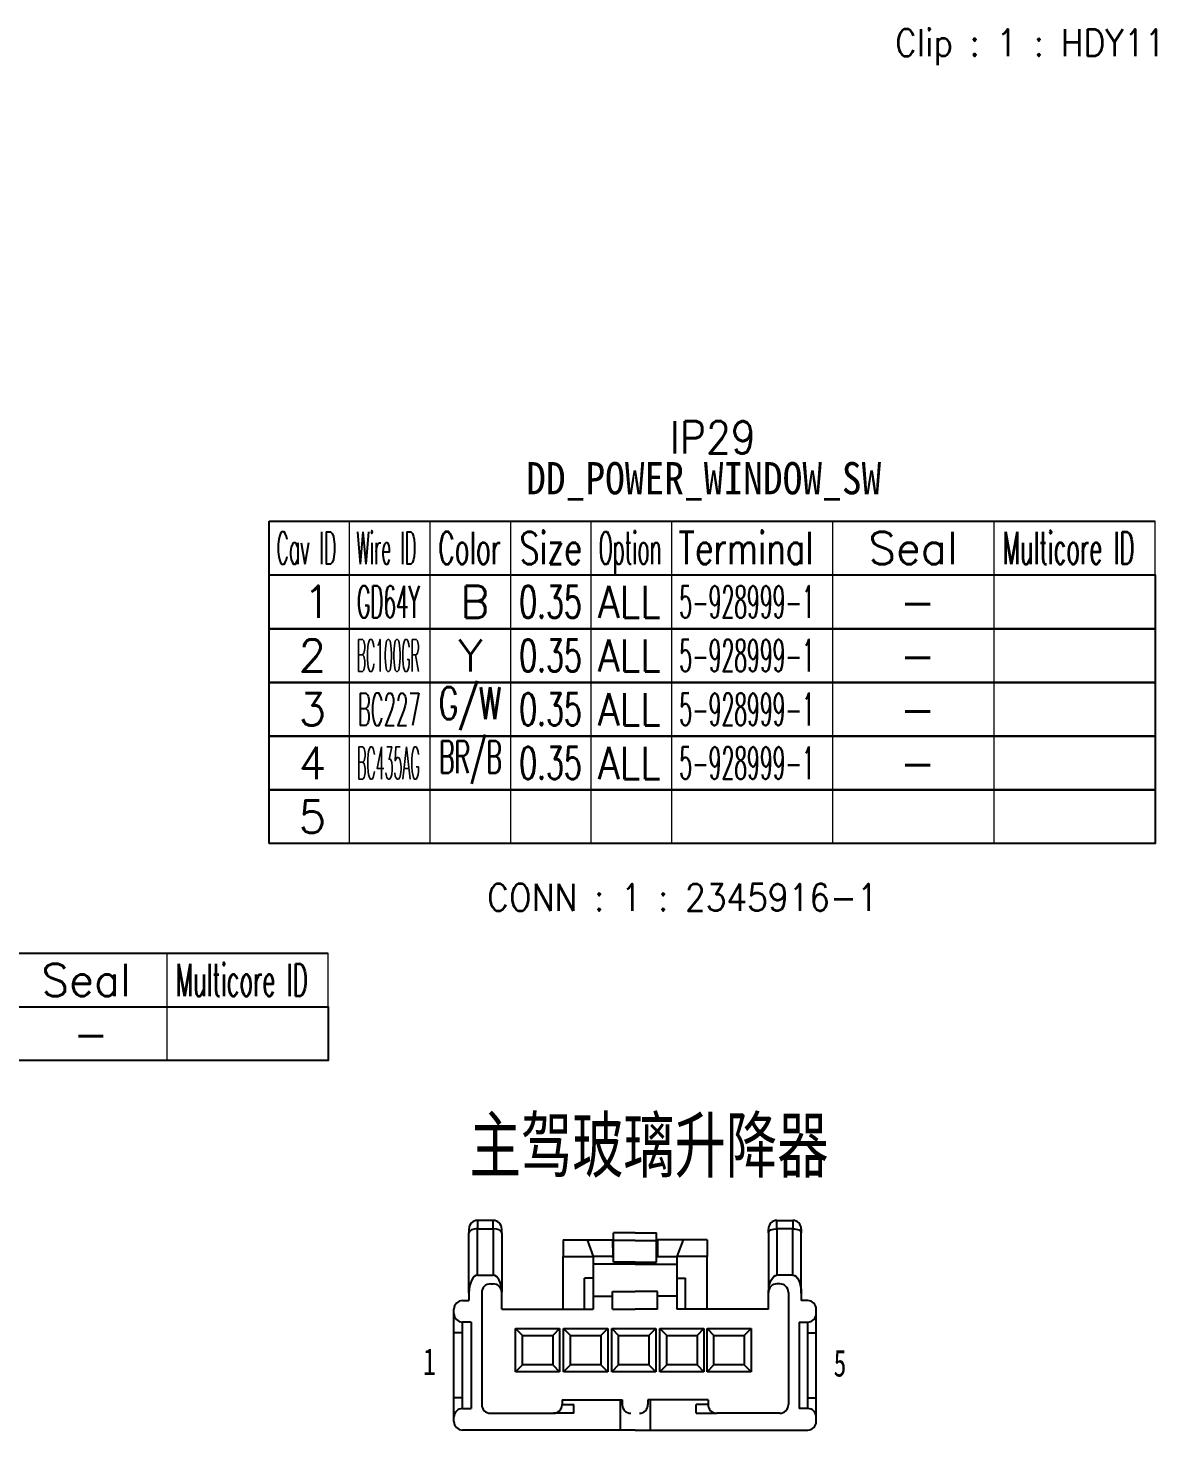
# Model space of a CAD drawing. Header units: inches. Extents: x 47316 to 59086, y 3141 to 11743.
# Drawn here: x 52845.2 to 52950.2, y 8475.8 to 8606.2 of the extents above; entities that cross this region are included whole.
import ezdxf

# ---------------------------------------------------------------- set-up
doc = ezdxf.new("R2010")
doc.units = ezdxf.units.IN
doc.header["$MEASUREMENT"] = 0
doc.layers.add('___SHELL', color=7, linetype='Continuous')
doc.styles.add('MtX_FangSong_GB2312', font='')
doc.styles.get("Standard").update_dxf_attribs({"font": ''})
doc.styles.get('MtX_FangSong_GB2312').set_extended_font_data('FangSong_GB2312')
doc.styles.get('Standard').set_extended_font_data('SimSun')

msp = doc.modelspace()

# ---------------------------------------------------------------- linework, layer by layer
at = {"color": 0, "linetype": 'Continuous', "lineweight": -2}
for p, q in [((52867.62, 8560.34), (52950.12, 8560.34)), ((52867.62, 8555.34), (52867.62, 8560.34)), ((52867.62, 8555.34), (52950.12, 8555.34)), ((52790.64, 8520.15), (52873.14, 8520.15)), ((52790.64, 8515.15), (52873.14, 8515.15))]:
    msp.add_line(p, q, dxfattribs=at)
at = {"color": 7, "linetype": 'Continuous', "lineweight": 15}
for p, q in [((52875.12, 8555.34), (52875.12, 8560.34)), ((52882.62, 8555.34), (52882.62, 8560.34)), ((52890.12, 8555.34), (52890.12, 8560.34)), ((52897.62, 8555.34), (52897.62, 8560.34)), ((52905.12, 8555.34), (52905.12, 8560.34)), ((52920.12, 8555.34), (52920.12, 8560.34)), ((52935.12, 8555.34), (52935.12, 8560.34)), ((52950.12, 8555.34), (52950.12, 8560.34)), ((52858.14, 8515.15), (52858.14, 8520.15)), ((52873.14, 8515.15), (52873.14, 8520.15))]:
    msp.add_line(p, q, dxfattribs=at)
at = {"color": 102, "linetype": 'Continuous', "lineweight": 15}
for p, q in [((52875.12, 8550.34), (52875.12, 8555.34)), ((52882.62, 8550.34), (52882.62, 8555.34)), ((52890.12, 8550.34), (52890.12, 8555.34)), ((52897.62, 8550.34), (52897.62, 8555.34)), ((52905.12, 8550.34), (52905.12, 8555.34)), ((52920.12, 8550.34), (52920.12, 8555.34)), ((52935.12, 8550.34), (52935.12, 8555.34)), ((52875.12, 8545.34), (52875.12, 8550.34)), ((52882.62, 8545.34), (52882.62, 8550.34)), ((52890.12, 8545.34), (52890.12, 8550.34)), ((52897.62, 8545.34), (52897.62, 8550.34)), ((52905.12, 8545.34), (52905.12, 8550.34)), ((52920.12, 8545.34), (52920.12, 8550.34)), ((52935.12, 8545.34), (52935.12, 8550.34)), ((52875.12, 8540.34), (52875.12, 8545.34)), ((52882.62, 8540.34), (52882.62, 8545.34)), ((52890.12, 8540.34), (52890.12, 8545.34)), ((52897.62, 8540.34), (52897.62, 8545.34)), ((52905.12, 8540.34), (52905.12, 8545.34)), ((52920.12, 8540.34), (52920.12, 8545.34)), ((52935.12, 8540.34), (52935.12, 8545.34)), ((52875.12, 8535.34), (52875.12, 8540.34)), ((52882.62, 8535.34), (52882.62, 8540.34)), ((52890.12, 8535.34), (52890.12, 8540.34)), ((52897.62, 8535.34), (52897.62, 8540.34)), ((52905.12, 8535.34), (52905.12, 8540.34)), ((52920.12, 8535.34), (52920.12, 8540.34)), ((52935.12, 8535.34), (52935.12, 8540.34)), ((52875.12, 8530.34), (52875.12, 8535.34)), ((52882.62, 8530.34), (52882.62, 8535.34)), ((52890.12, 8530.34), (52890.12, 8535.34)), ((52897.62, 8530.34), (52897.62, 8535.34)), ((52905.12, 8530.34), (52905.12, 8535.34)), ((52920.12, 8530.34), (52920.12, 8535.34)), ((52935.12, 8530.34), (52935.12, 8535.34)), ((52858.14, 8510.15), (52858.14, 8515.15))]:
    msp.add_line(p, q, dxfattribs=at)
at = {"color": 0, "linetype": 'Continuous', "lineweight": -2}
for points in [[(52867.62, 8550.34), (52867.62, 8555.34), (52950.12, 8555.34), (52950.12, 8550.34)], [(52867.62, 8545.34), (52867.62, 8550.34), (52950.12, 8550.34), (52950.12, 8545.34)], [(52867.62, 8540.34), (52867.62, 8545.34), (52950.12, 8545.34), (52950.12, 8540.34)], [(52867.62, 8535.34), (52867.62, 8540.34), (52950.12, 8540.34), (52950.12, 8535.34)], [(52867.62, 8530.34), (52867.62, 8535.34), (52950.12, 8535.34), (52950.12, 8530.34)], [(52790.64, 8510.15), (52790.64, 8515.15), (52873.14, 8515.15), (52873.14, 8510.15)]]:
    msp.add_lwpolyline(points, close=True, dxfattribs=at)
at = {"layer": '___SHELL', "color": 0, "lineweight": -2, "ltscale": 0.004539}
for p, q in [((52886.23, 8494.48), (52886.23, 8494.12)), ((52889.29, 8494.12), (52889.29, 8494.48)), ((52914.11, 8494.12), (52914.11, 8494.48)), ((52917.17, 8494.48), (52917.17, 8494.12))]:
    msp.add_line(p, q, dxfattribs=at)
at = {"layer": '___SHELL', "color": 0, "lineweight": -2, "ltscale": 0.01825}
for p, q in [((52888.49, 8495.28), (52887.03, 8495.28)), ((52887.03, 8494.51), (52888.49, 8494.51)), ((52914.91, 8495.28), (52916.37, 8495.28)), ((52916.37, 8494.51), (52914.91, 8494.51)), ((52887.03, 8490.18), (52888.49, 8490.18)), ((52916.37, 8490.18), (52914.91, 8490.18))]:
    msp.add_line(p, q, dxfattribs=at)
at = {"layer": '___SHELL', "color": 0, "lineweight": -2, "ltscale": 0.009726}
for p, q in [((52887.03, 8495.28), (52887.03, 8494.51)), ((52888.49, 8494.51), (52888.49, 8495.28)), ((52914.91, 8494.51), (52914.91, 8495.28)), ((52916.37, 8495.28), (52916.37, 8494.51))]:
    msp.add_line(p, q, dxfattribs=at)
at = {"layer": '___SHELL', "color": 0, "lineweight": -2, "ltscale": 0.054024}
for p, q in [((52887.03, 8490.18), (52887.03, 8494.51)), ((52888.49, 8494.51), (52888.49, 8490.18)), ((52914.91, 8494.51), (52914.91, 8490.18)), ((52916.37, 8490.18), (52916.37, 8494.51))]:
    msp.add_line(p, q, dxfattribs=at)
at = {"layer": '___SHELL', "color": 0, "lineweight": -2, "ltscale": 0.06999}
for p, q in [((52886.23, 8488.52), (52886.23, 8494.12)), ((52917.17, 8488.52), (52917.17, 8494.12))]:
    msp.add_line(p, q, dxfattribs=at)
at = {"layer": '___SHELL', "color": 0, "lineweight": -2, "ltscale": 0.068729}
for p, q in [((52889.29, 8494.12), (52889.29, 8488.62)), ((52914.11, 8494.12), (52914.11, 8488.62))]:
    msp.add_line(p, q, dxfattribs=at)
at = {"layer": '___SHELL', "color": 0, "lineweight": -2, "ltscale": 0.028}
for p, q in [((52895, 8493.46), (52897.24, 8493.46)), ((52908.4, 8493.46), (52906.16, 8493.46))]:
    msp.add_line(p, q, dxfattribs=at)
at = {"layer": '___SHELL', "color": 0, "lineweight": -2, "ltscale": 0.01925}
for p, q in [((52895, 8493.46), (52895, 8491.92)), ((52908.4, 8493.46), (52908.4, 8491.92))]:
    msp.add_line(p, q, dxfattribs=at)
at = {"layer": '___SHELL', "color": 0, "lineweight": -2, "ltscale": 0.020483}
for p, q in [((52897.24, 8493.46), (52897.8, 8491.92)), ((52906.16, 8493.46), (52905.6, 8491.92))]:
    msp.add_line(p, q, dxfattribs=at)
at = {"layer": '___SHELL', "color": 0, "lineweight": -2, "ltscale": 0.029501}
for p, q in [((52897.24, 8493.46), (52899.6, 8493.46)), ((52906.16, 8493.46), (52903.8, 8493.46))]:
    msp.add_line(p, q, dxfattribs=at)
at = {"layer": '___SHELL', "color": 0, "lineweight": -2, "ltscale": 0.019251}
for p, q in [((52899.6, 8493.46), (52899.62, 8491.92)), ((52903.8, 8493.46), (52903.78, 8491.92))]:
    msp.add_line(p, q, dxfattribs=at)
at = {"layer": '___SHELL', "color": 0, "lineweight": -2, "ltscale": 0.00875}
for p, q in [((52899.7, 8493.42), (52899.7, 8494.12)), ((52903.7, 8493.42), (52903.7, 8494.12))]:
    msp.add_line(p, q, dxfattribs=at)
at = {"layer": '___SHELL', "color": 0, "lineweight": -2, "ltscale": 0.05}
for p, q in [((52901.7, 8494.12), (52899.7, 8494.12)), ((52901.7, 8493.42), (52899.7, 8493.42)), ((52901.7, 8494.12), (52903.7, 8494.12)), ((52901.7, 8493.42), (52903.7, 8493.42)), ((52901.7, 8491.4), (52899.7, 8491.4)), ((52901.7, 8491.4), (52903.7, 8491.4))]:
    msp.add_line(p, q, dxfattribs=at)
at = {"layer": '___SHELL', "color": 0, "lineweight": -2, "ltscale": 0.025339}
for p, q in [((52899.7, 8491.4), (52899.7, 8493.42)), ((52903.7, 8491.4), (52903.7, 8493.42))]:
    msp.add_line(p, q, dxfattribs=at)
at = {"layer": '___SHELL', "color": 0, "lineweight": -2, "ltscale": 0.034999}
for p, q in [((52895, 8491.92), (52897.8, 8491.92)), ((52908.4, 8491.92), (52905.6, 8491.92))]:
    msp.add_line(p, q, dxfattribs=at)
at = {"layer": '___SHELL', "color": 0, "lineweight": -2, "ltscale": 0.06125}
for p, q in [((52895, 8487.02), (52895, 8491.92)), ((52908.4, 8487.02), (52908.4, 8491.92))]:
    msp.add_line(p, q, dxfattribs=at)
at = {"layer": '___SHELL', "color": 0, "lineweight": -2, "ltscale": 0.022752}
for p, q in [((52899.62, 8491.92), (52897.8, 8491.92)), ((52903.78, 8491.92), (52905.6, 8491.92))]:
    msp.add_line(p, q, dxfattribs=at)
at = {"layer": '___SHELL', "color": 0, "lineweight": -2, "ltscale": 0.008794}
for p, q in [((52897.8, 8491.92), (52897.8, 8491.22)), ((52905.6, 8491.92), (52905.6, 8491.22))]:
    msp.add_line(p, q, dxfattribs=at)
at = {"layer": '___SHELL', "color": 0, "lineweight": -2, "ltscale": 0.002249}
for p, q in [((52899.52, 8491.92), (52899.7, 8491.92)), ((52903.88, 8491.92), (52903.7, 8491.92))]:
    msp.add_line(p, q, dxfattribs=at)
at = {"layer": '___SHELL', "color": 0, "lineweight": -2, "ltscale": 0.0375}
for p, q in [((52897.8, 8491.22), (52897.8, 8488.22)), ((52905.6, 8491.22), (52905.6, 8488.22))]:
    msp.add_line(p, q, dxfattribs=at)
at = {"layer": '___SHELL', "color": 0, "lineweight": -2, "ltscale": 0.097501}
for q in [(52897.8, 8491.22), (52905.6, 8491.22)]:
    msp.add_line((52901.7, 8491.22), q, dxfattribs=at)
at = {"layer": '___SHELL', "color": 0, "lineweight": -2, "ltscale": 0.00325}
for p, q in [((52888.23, 8489.38), (52888.49, 8489.38)), ((52915.17, 8489.38), (52914.91, 8489.38))]:
    msp.add_line(p, q, dxfattribs=at)
at = {"layer": '___SHELL', "color": 0, "lineweight": -2, "ltscale": 0.036}
for p, q in [((52897, 8487.02), (52897, 8489.9)), ((52906.4, 8487.02), (52906.4, 8489.9))]:
    msp.add_line(p, q, dxfattribs=at)
at = {"layer": '___SHELL', "color": 0, "lineweight": -2, "ltscale": 0.009999}
for p, q in [((52897.8, 8489.9), (52897, 8489.9)), ((52905.6, 8489.9), (52906.4, 8489.9))]:
    msp.add_line(p, q, dxfattribs=at)
at = {"layer": '___SHELL', "color": 0, "lineweight": -2, "ltscale": 0.0075}
for p, q in [((52885.63, 8487.82), (52886.23, 8487.82)), ((52917.77, 8487.82), (52917.17, 8487.82))]:
    msp.add_line(p, q, dxfattribs=at)
at = {"layer": '___SHELL', "color": 0, "lineweight": -2, "ltscale": 0.008721}
for p, q in [((52886.23, 8488.52), (52886.23, 8487.82)), ((52917.17, 8488.52), (52917.17, 8487.82))]:
    msp.add_line(p, q, dxfattribs=at)
at = {"layer": '___SHELL', "color": 0, "lineweight": -2, "ltscale": 0.1305}
for p, q in [((52887.43, 8488.58), (52887.43, 8478.14)), ((52915.97, 8488.58), (52915.97, 8478.14))]:
    msp.add_line(p, q, dxfattribs=at)
at = {"layer": '___SHELL', "color": 0, "lineweight": -2, "ltscale": 0.0195}
for p, q in [((52889.29, 8487.02), (52889.29, 8488.58)), ((52914.11, 8487.02), (52914.11, 8488.58))]:
    msp.add_line(p, q, dxfattribs=at)
at = {"layer": '___SHELL', "color": 0, "lineweight": -2, "ltscale": 0.014956}
for p, q in [((52897.8, 8488.22), (52897.8, 8487.02)), ((52899.6, 8487.02), (52899.6, 8488.22)), ((52903.8, 8487.02), (52903.8, 8488.22)), ((52905.6, 8488.22), (52905.6, 8487.02))]:
    msp.add_line(p, q, dxfattribs=at)
at = {"layer": '___SHELL', "color": 0, "lineweight": -2, "ltscale": 0.022501}
for p, q in [((52897.8, 8488.22), (52899.6, 8488.22)), ((52905.6, 8488.22), (52903.8, 8488.22))]:
    msp.add_line(p, q, dxfattribs=at)
at = {"layer": '___SHELL', "color": 0, "lineweight": -2, "ltscale": 0.005795}
for p, q in [((52899.6, 8488.22), (52899.6, 8488.68)), ((52903.8, 8488.22), (52903.8, 8488.68))]:
    msp.add_line(p, q, dxfattribs=at)
at = {"layer": '___SHELL', "color": 0, "lineweight": -2, "ltscale": 0.052499}
for p, q in [((52899.6, 8488.68), (52901.7, 8488.68)), ((52903.8, 8488.68), (52901.7, 8488.68)), ((52899.6, 8487.02), (52901.7, 8487.02)), ((52903.8, 8487.02), (52901.7, 8487.02))]:
    msp.add_line(p, q, dxfattribs=at)
at = {"layer": '___SHELL', "color": 0, "lineweight": -2, "ltscale": 0.005}
for p, q in [((52884.83, 8486.62), (52884.83, 8487.02)), ((52918.57, 8486.62), (52918.57, 8487.02)), ((52884.83, 8476.58), (52884.83, 8476.98)), ((52918.57, 8476.58), (52918.57, 8476.98))]:
    msp.add_line(p, q, dxfattribs=at)
at = {"layer": '___SHELL', "color": 0, "lineweight": -2, "ltscale": 0.0225}
for p, q in [((52884.83, 8484.82), (52884.83, 8486.62)), ((52918.57, 8484.82), (52918.57, 8486.62)), ((52884.83, 8476.98), (52884.83, 8478.78)), ((52918.57, 8476.98), (52918.57, 8478.78))]:
    msp.add_line(p, q, dxfattribs=at)
at = {"layer": '___SHELL', "color": 0, "lineweight": -2, "ltscale": 0.049249}
for p, q in [((52889.28, 8487.02), (52897.8, 8487.02)), ((52914.13, 8487.02), (52905.6, 8487.02))]:
    msp.add_line(p, q, dxfattribs=at)
at = {"layer": '___SHELL', "color": 0, "lineweight": -2, "ltscale": 0.010001}
for p, q in [((52886.43, 8485.82), (52885.63, 8485.82)), ((52916.97, 8485.82), (52917.77, 8485.82)), ((52885.63, 8484.82), (52884.83, 8484.82)), ((52917.77, 8484.82), (52918.57, 8484.82)), ((52885.63, 8478.78), (52884.83, 8478.78)), ((52917.77, 8478.78), (52918.57, 8478.78)), ((52885.63, 8477.78), (52886.43, 8477.78)), ((52917.77, 8477.78), (52916.97, 8477.78))]:
    msp.add_line(p, q, dxfattribs=at)
at = {"layer": '___SHELL', "color": 0, "lineweight": -2, "ltscale": 0.1005}
for p, q in [((52885.63, 8477.78), (52885.63, 8485.82)), ((52886.43, 8485.82), (52886.43, 8477.78)), ((52916.97, 8485.82), (52916.97, 8477.78)), ((52917.77, 8477.78), (52917.77, 8485.82))]:
    msp.add_line(p, q, dxfattribs=at)
at = {"layer": '___SHELL', "color": 0, "lineweight": -2}
for p, q in [((52890.57, 8485.22), (52894.67, 8485.22)), ((52890.57, 8481.2), (52890.57, 8485.22)), ((52890.57, 8485.22), (52891.21, 8484.58)), ((52890.57, 8485.22), (52894.67, 8485.22)), ((52890.57, 8481.2), (52890.57, 8485.22)), ((52890.57, 8485.22), (52891.21, 8484.58)), ((52894.67, 8485.22), (52894.03, 8484.58)), ((52894.67, 8485.22), (52894.03, 8484.58)), ((52894.67, 8485.22), (52894.67, 8481.2)), ((52894.67, 8485.22), (52894.67, 8481.2)), ((52895.05, 8485.22), (52899.15, 8485.22)), ((52895.05, 8481.2), (52895.05, 8485.22)), ((52895.05, 8485.22), (52895.69, 8484.58)), ((52895.05, 8485.22), (52899.15, 8485.22)), ((52895.05, 8481.2), (52895.05, 8485.22)), ((52895.05, 8485.22), (52895.69, 8484.58)), ((52899.15, 8485.22), (52898.51, 8484.58)), ((52899.15, 8485.22), (52898.51, 8484.58)), ((52899.15, 8485.22), (52899.15, 8481.2)), ((52899.15, 8485.22), (52899.15, 8481.2)), ((52899.53, 8485.22), (52903.63, 8485.22)), ((52899.53, 8481.2), (52899.53, 8485.22)), ((52899.53, 8485.22), (52900.17, 8484.58)), ((52899.53, 8485.22), (52903.63, 8485.22)), ((52899.53, 8481.2), (52899.53, 8485.22)), ((52899.53, 8485.22), (52900.17, 8484.58)), ((52903.63, 8485.22), (52902.99, 8484.58)), ((52903.63, 8485.22), (52902.99, 8484.58)), ((52903.63, 8485.22), (52903.63, 8481.2)), ((52903.63, 8485.22), (52903.63, 8481.2)), ((52904.01, 8485.22), (52908.11, 8485.22)), ((52904.01, 8481.2), (52904.01, 8485.22)), ((52904.01, 8485.22), (52904.65, 8484.58)), ((52904.01, 8485.22), (52908.11, 8485.22)), ((52904.01, 8481.2), (52904.01, 8485.22)), ((52904.01, 8485.22), (52904.65, 8484.58)), ((52908.11, 8485.22), (52907.47, 8484.58)), ((52908.11, 8485.22), (52907.47, 8484.58)), ((52908.11, 8485.22), (52908.11, 8481.2)), ((52908.11, 8485.22), (52908.11, 8481.2)), ((52908.4, 8485.22), (52912.5, 8485.22)), ((52908.4, 8481.2), (52908.4, 8485.22)), ((52908.4, 8485.22), (52909.04, 8484.58)), ((52908.4, 8485.22), (52912.5, 8485.22)), ((52908.4, 8481.2), (52908.4, 8485.22)), ((52908.4, 8485.22), (52909.04, 8484.58)), ((52912.5, 8485.22), (52911.86, 8484.58)), ((52912.5, 8485.22), (52911.86, 8484.58)), ((52912.5, 8485.22), (52912.5, 8481.2)), ((52912.5, 8485.22), (52912.5, 8481.2)), ((52891.21, 8484.58), (52894.03, 8484.58)), ((52891.21, 8481.84), (52891.21, 8484.58)), ((52891.21, 8484.58), (52894.03, 8484.58)), ((52891.21, 8481.84), (52891.21, 8484.58)), ((52894.03, 8484.58), (52894.03, 8481.84)), ((52894.03, 8484.58), (52894.03, 8481.84)), ((52895.69, 8484.58), (52898.51, 8484.58)), ((52895.69, 8481.84), (52895.69, 8484.58)), ((52895.69, 8484.58), (52898.51, 8484.58)), ((52895.69, 8481.84), (52895.69, 8484.58)), ((52898.51, 8484.58), (52898.51, 8481.84)), ((52898.51, 8484.58), (52898.51, 8481.84)), ((52900.17, 8484.58), (52902.99, 8484.58)), ((52900.17, 8481.84), (52900.17, 8484.58)), ((52900.17, 8484.58), (52902.99, 8484.58)), ((52900.17, 8481.84), (52900.17, 8484.58)), ((52902.99, 8484.58), (52902.99, 8481.84)), ((52902.99, 8484.58), (52902.99, 8481.84)), ((52904.65, 8484.58), (52907.47, 8484.58)), ((52904.65, 8481.84), (52904.65, 8484.58)), ((52904.65, 8484.58), (52907.47, 8484.58)), ((52904.65, 8481.84), (52904.65, 8484.58)), ((52907.47, 8484.58), (52907.47, 8481.84)), ((52907.47, 8484.58), (52907.47, 8481.84)), ((52909.04, 8484.58), (52911.86, 8484.58)), ((52909.04, 8481.84), (52909.04, 8484.58)), ((52909.04, 8484.58), (52911.86, 8484.58)), ((52909.04, 8481.84), (52909.04, 8484.58)), ((52911.86, 8484.58), (52911.86, 8481.84)), ((52911.86, 8484.58), (52911.86, 8481.84)), ((52891.21, 8481.84), (52890.57, 8481.2)), ((52891.21, 8481.84), (52890.57, 8481.2)), ((52894.03, 8481.84), (52891.21, 8481.84)), ((52894.03, 8481.84), (52891.21, 8481.84)), ((52894.03, 8481.84), (52894.67, 8481.2)), ((52894.03, 8481.84), (52894.67, 8481.2)), ((52895.69, 8481.84), (52895.05, 8481.2)), ((52895.69, 8481.84), (52895.05, 8481.2)), ((52898.51, 8481.84), (52895.69, 8481.84)), ((52898.51, 8481.84), (52895.69, 8481.84)), ((52898.51, 8481.84), (52899.15, 8481.2)), ((52898.51, 8481.84), (52899.15, 8481.2)), ((52900.17, 8481.84), (52899.53, 8481.2)), ((52900.17, 8481.84), (52899.53, 8481.2)), ((52902.99, 8481.84), (52900.17, 8481.84)), ((52902.99, 8481.84), (52900.17, 8481.84)), ((52902.99, 8481.84), (52903.63, 8481.2)), ((52902.99, 8481.84), (52903.63, 8481.2)), ((52904.65, 8481.84), (52904.01, 8481.2)), ((52904.65, 8481.84), (52904.01, 8481.2)), ((52907.47, 8481.84), (52904.65, 8481.84)), ((52907.47, 8481.84), (52904.65, 8481.84)), ((52907.47, 8481.84), (52908.11, 8481.2)), ((52907.47, 8481.84), (52908.11, 8481.2)), ((52909.04, 8481.84), (52908.4, 8481.2)), ((52909.04, 8481.84), (52908.4, 8481.2)), ((52911.86, 8481.84), (52909.04, 8481.84)), ((52911.86, 8481.84), (52909.04, 8481.84)), ((52911.86, 8481.84), (52912.5, 8481.2)), ((52911.86, 8481.84), (52912.5, 8481.2)), ((52894.67, 8481.2), (52890.57, 8481.2)), ((52894.67, 8481.2), (52890.57, 8481.2)), ((52899.15, 8481.2), (52895.05, 8481.2)), ((52899.15, 8481.2), (52895.05, 8481.2)), ((52903.63, 8481.2), (52899.53, 8481.2)), ((52903.63, 8481.2), (52899.53, 8481.2)), ((52908.11, 8481.2), (52904.01, 8481.2)), ((52908.11, 8481.2), (52904.01, 8481.2)), ((52912.5, 8481.2), (52908.4, 8481.2)), ((52912.5, 8481.2), (52908.4, 8481.2))]:
    msp.add_line(p, q, dxfattribs=at)
at = {"layer": '___SHELL', "color": 0, "lineweight": -2, "ltscale": 0.0755}
for p, q in [((52884.83, 8478.78), (52884.83, 8484.82)), ((52918.57, 8478.78), (52918.57, 8484.82))]:
    msp.add_line(p, q, dxfattribs=at)
at = {"layer": '___SHELL', "color": 0, "lineweight": -2, "ltscale": 0.0055}
for p, q in [((52894.9, 8478.58), (52894.9, 8478.14)), ((52900.5, 8478.58), (52900.5, 8478.14)), ((52902.9, 8478.58), (52902.9, 8478.14)), ((52908.5, 8478.58), (52908.5, 8478.14))]:
    msp.add_line(p, q, dxfattribs=at)
at = {"layer": '___SHELL', "color": 0, "lineweight": -2, "ltscale": 0.070001}
for p, q in [((52894.9, 8478.58), (52900.5, 8478.58)), ((52908.5, 8478.58), (52902.9, 8478.58))]:
    msp.add_line(p, q, dxfattribs=at)
at = {"layer": '___SHELL', "color": 0, "lineweight": -2, "ltscale": 0.013751}
for p, q in [((52894.9, 8478.14), (52896, 8478.14)), ((52908.5, 8478.14), (52907.4, 8478.14))]:
    msp.add_line(p, q, dxfattribs=at)
at = {"layer": '___SHELL', "color": 0, "lineweight": -2, "ltscale": 0.01}
for p, q in [((52896, 8477.34), (52896, 8478.14)), ((52907.4, 8477.34), (52907.4, 8478.14))]:
    msp.add_line(p, q, dxfattribs=at)
at = {"layer": '___SHELL', "color": 0, "lineweight": -2, "ltscale": 0.035}
for p, q in [((52900.3, 8478.58), (52900.3, 8475.78)), ((52903.1, 8478.58), (52903.1, 8475.78))]:
    msp.add_line(p, q, dxfattribs=at)
at = {"layer": '___SHELL', "color": 0, "lineweight": -2, "ltscale": 0.016251}
for p, q in [((52888.23, 8477.34), (52894.11, 8477.34)), ((52915.17, 8477.34), (52909.3, 8477.34))]:
    msp.add_line(p, q, dxfattribs=at)
at = {"layer": '___SHELL', "color": 0, "lineweight": -2, "ltscale": 0.02375}
for p, q in [((52896, 8477.34), (52894.1, 8477.34)), ((52907.4, 8477.34), (52909.3, 8477.34))]:
    msp.add_line(p, q, dxfattribs=at)
at = {"layer": '___SHELL', "color": 0, "lineweight": -2, "ltscale": 0.12625}
for p, q in [((52900.3, 8475.78), (52885.64, 8475.78)), ((52903.1, 8475.78), (52917.77, 8475.78))]:
    msp.add_line(p, q, dxfattribs=at)
at = {"layer": '___SHELL', "color": 0, "lineweight": -2, "ltscale": 0.035001}
for q in [(52900.3, 8475.78), (52903.1, 8475.78)]:
    msp.add_line((52901.7, 8475.78), q, dxfattribs=at)
at = {"layer": '___SHELL', "color": 0, "lineweight": -2}
for centre, start, end in [((52887.03, 8494.48), 90, 180), ((52888.49, 8494.48), 0, 90), ((52914.91, 8494.48), 90, 180), ((52916.37, 8494.48), 360, 90), ((52888.23, 8488.58), 90, 180), ((52888.49, 8488.58), 0, 90), ((52914.91, 8488.58), 90, 180), ((52915.17, 8488.58), 360, 90), ((52885.63, 8487.02), 90, 180), ((52917.77, 8487.02), 0, 90), ((52885.63, 8486.62), 180, 270), ((52917.77, 8486.62), 270, 0), ((52885.63, 8476.98), 90, 180), ((52888.23, 8478.14), 180, 270), ((52894.1, 8478.14), 270, 0), ((52901.3, 8478.14), 180, 270), ((52902.1, 8478.14), 270, 360), ((52909.3, 8478.14), 180, 270), ((52915.17, 8478.14), 270, 360), ((52917.77, 8476.98), 360, 90), ((52885.63, 8476.58), 180, 270), ((52917.77, 8476.58), 270, 0)]:
    msp.add_arc(centre, 0.8, start, end, dxfattribs=at)
for centre, major_axis, start_param, end_param in [((52887.03, 8494.12), (0.8, 0), 1.570796, 3.141593), ((52888.49, 8494.12), (-0.8, 0), 3.141593, 4.712389), ((52887.03, 8488.52), (0, -1.66), 3.141593, 4.712389), ((52888.49, 8488.52), (0, 1.66), 4.773057, 6.283185)]:
    msp.add_ellipse(centre, major_axis=major_axis, ratio=0.481259, start_param=start_param, end_param=end_param, dxfattribs=at)
at = {"layer": '___SHELL', "color": 0, "lineweight": -2, "extrusion": (0, 0, -1)}
for centre, major_axis, start_param, end_param in [((52914.91, 8494.12), (0.8, 0), 3.141593, 4.712389), ((52916.37, 8494.12), (-0.8, 0), 1.570796, 3.141593), ((52914.91, 8488.52), (0, 1.66), 4.773057, 6.283185), ((52916.37, 8488.52), (0, -1.66), 3.141593, 4.712389)]:
    msp.add_ellipse(centre, major_axis=major_axis, ratio=0.481259, start_param=start_param, end_param=end_param, dxfattribs=at)

# ---------------------------------------------------------------- texts
at = {"color": 0, "lineweight": -2, "style": 'MtX_FangSong_GB2312', "width": 0.7}
msp.add_text('主驾玻璃升降器', height=5, rotation=360, dxfattribs=at).set_placement((52886.29, 8499.8))
at = {"color": 42, "linetype": 'Continuous', "lineweight": 15, "char_height": 2.5, "attachment_point": 1}
for s, insert, width in [('\\Fromans.shx;\\W0.9000000000;\\T1.0000000000;\\o\\lClip : 1 : HDY11', (52925.89, 8606.11), 30.1071), ('\\Fromans.shx;\\W0.9000000000;\\T1.0000000000;\\o\\lCONN : 1 : 2345916-1', (52887.93, 8526.59), 42.5357)]:
    msp.add_mtext(s, dxfattribs=dict(at, insert=insert, width=width))
at = {"color": 6, "linetype": 'Continuous', "lineweight": 20, "char_height": 3, "attachment_point": 1}
for s, insert, width in [('\\Fromans.shx;\\W0.9000000000;\\T1.0000000000;\\o\\lIP29', (52904.95, 8569.65), 8.8714), ('\\f黑体|b0|i0|c1|p0;\\W0.9000000000;\\T1.0000000000;\\o\\lDD_POWER_WINDOW_SW', (52891.56, 8565.84), 34.9483)]:
    msp.add_mtext(s, dxfattribs=dict(at, insert=insert, width=width))
at = {"color": 7, "linetype": 'Continuous', "lineweight": 15, "char_height": 3, "attachment_point": 1}
for s, insert, width in [('\\Fromans.shx;\\W0.4292452830;\\T1.0000000000;\\o\\lCav ID', (52868.31, 8559.34), 6.5), ('\\Fromans.shx;\\W0.4026548673;\\T1.0000000000;\\o\\lWire ID', (52875.74, 8559.34), 6.5), ('\\Fromans.shx;\\W0.5687500000;\\T1.0000000000;\\o\\lColor', (52883.37, 8559.34), 6.5), ('\\Fromans.shx;\\W0.7222222222;\\T1.0000000000;\\o\\lSize', (52890.93, 8559.34), 6.5), ('\\Fromans.shx;\\W0.4595959596;\\T1.0000000000;\\o\\lOption', (52898.32, 8559.34), 6.5), ('\\Fromans.shx;\\W0.7480916031;\\T1.0000000000;\\o\\lTerminal', (52905.73, 8559.34), 14), ('\\Fromans.shx;\\W1.0000000000;\\T1.0000000000;\\o\\lSeal', (52923.41, 8559.34), 9.2857), ('\\Fromans.shx;\\W0.5185185185;\\T1.0000000000;\\o\\lMulticore ID', (52935.92, 8559.34), 14), ('\\Fromans.shx;\\W1.0000000000;\\T1.0000000000;\\o\\l1', (52870.8, 8554.34), 2.8571), ('\\Fromans.shx;\\W1.0000000000;\\T1.0000000000;\\o\\l2', (52870.37, 8549.34), 2.8571), ('\\Fromans.shx;\\W1.0000000000;\\T1.0000000000;\\o\\l3', (52870.37, 8544.34), 2.8571), ('\\Fromans.shx;\\W1.0000000000;\\T1.0000000000;\\o\\l4', (52870.37, 8539.34), 2.8571), ('\\Fromans.shx;\\W1.0000000000;\\T1.0000000000;\\o\\l5', (52870.37, 8534.34), 2.8571), ('\\Fromans.shx;\\W1.0000000000;\\T1.0000000000;\\o\\lSeal', (52846.43, 8519.15), 9.2857), ('\\Fromans.shx;\\W0.5185185185;\\T1.0000000000;\\o\\lMulticore ID', (52858.94, 8519.15), 14)]:
    msp.add_mtext(s, dxfattribs=dict(at, insert=insert, width=width))
at = {"color": 21, "linetype": 'Continuous', "lineweight": 15, "char_height": 3, "attachment_point": 1}
for s, insert, width in [('\\Fromans.shx;\\W0.4550000000;\\T1.0000000000;\\o\\lGD64Y', (52875.82, 8554.34), 6.5), ('\\Fromans.shx;\\W0.6500000000;\\T1.0000000000;\\o\\l0.35', (52890.9, 8554.34), 6.5), ('\\Fromans.shx;\\W0.4622641509;\\T1.0000000000;\\o\\l5-928999-1', (52905.82, 8554.34), 14), ('\\Fromans.shx;\\W0.3159722222;\\T1.0000000000;\\o\\lBC100GR', (52875.8, 8549.34), 6.5), ('\\Fromans.shx;\\W0.6500000000;\\T1.0000000000;\\o\\l0.35', (52890.9, 8549.34), 6.5), ('\\Fromans.shx;\\W0.4622641509;\\T1.0000000000;\\o\\l5-928999-1', (52905.82, 8549.34), 14), ('\\Fromans.shx;\\W0.4460784314;\\T1.0000000000;\\o\\lBC227', (52875.88, 8544.34), 6.5), ('\\Fromans.shx;\\W0.6500000000;\\T1.0000000000;\\o\\l0.35', (52890.9, 8544.34), 6.5), ('\\Fromans.shx;\\W0.4622641509;\\T1.0000000000;\\o\\l5-928999-1', (52905.82, 8544.34), 14), ('\\Fromans.shx;\\W0.3226950355;\\T1.0000000000;\\o\\lBC435AG', (52875.81, 8539.34), 6.5), ('\\Fromans.shx;\\W0.6500000000;\\T1.0000000000;\\o\\l0.35', (52890.9, 8539.34), 6.5), ('\\Fromans.shx;\\W0.4622641509;\\T1.0000000000;\\o\\l5-928999-1', (52905.82, 8539.34), 14)]:
    msp.add_mtext(s, dxfattribs=dict(at, insert=insert, width=width))
at = {"color": 140, "linetype": 'Continuous', "lineweight": 15, "char_height": 3, "attachment_point": 1}
for s, insert, width in [('\\Fromans.shx;\\W1.0000000000;\\T1.0000000000;\\o\\lB', (52885.44, 8554.34), 3), ('\\Fromans.shx;\\W0.8750000000;\\T1.0000000000;\\o\\lALL', (52898.25, 8554.34), 6.5), ('\\Fromans.shx;\\W1.0000000000;\\T1.0000000000;\\o\\l-', (52926.34, 8554.34), 3.7143), ('\\Fromans.shx;\\W1.0000000000;\\T1.0000000000;\\o\\lY', (52885.23, 8549.34), 2.5714), ('\\Fromans.shx;\\W0.8750000000;\\T1.0000000000;\\o\\lALL', (52898.25, 8549.34), 6.5), ('\\Fromans.shx;\\W1.0000000000;\\T1.0000000000;\\o\\l-', (52926.34, 8549.34), 3.7143), ('\\Fromans.shx;\\W0.6791044776;\\T1.0000000000;\\o\\lG/W', (52883.41, 8544.91), 6.5), ('\\Fromans.shx;\\W0.8750000000;\\T1.0000000000;\\o\\lALL', (52898.25, 8544.34), 6.5), ('\\Fromans.shx;\\W1.0000000000;\\T1.0000000000;\\o\\l-', (52926.34, 8544.34), 3.7143), ('\\Fromans.shx;\\W0.5352941176;\\T1.0000000000;\\o\\lBR/B', (52883.43, 8539.91), 6.5), ('\\Fromans.shx;\\W0.8750000000;\\T1.0000000000;\\o\\lALL', (52898.25, 8539.34), 6.5), ('\\Fromans.shx;\\W1.0000000000;\\T1.0000000000;\\o\\l-', (52926.34, 8539.34), 3.7143), ('\\Fromans.shx;\\W1.0000000000;\\T1.0000000000;\\o\\l-', (52849.36, 8514.15), 3.7143)]:
    msp.add_mtext(s, dxfattribs=dict(at, insert=insert, width=width))
at = {"layer": '___SHELL', "color": 0, "linetype": 'ByBlock', "lineweight": -2, "style": 'MtX_FangSong_GB2312', "width": 0.7}
for s, p in [('1', (52881.96, 8480.89)), ('5', (52920.18, 8480.75))]:
    msp.add_text(s, height=2.5, dxfattribs=at).set_placement(p)

doc.saveas('drawing.dxf')
